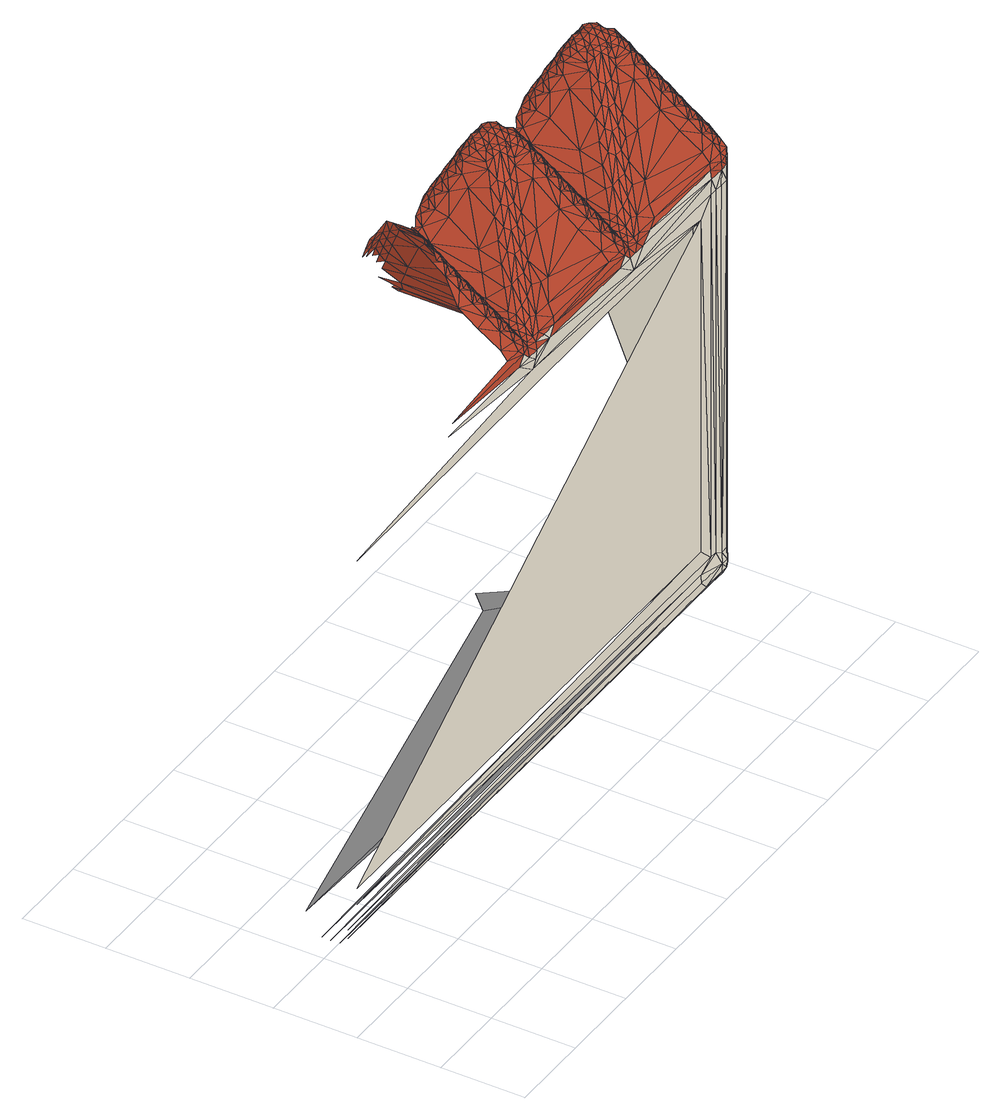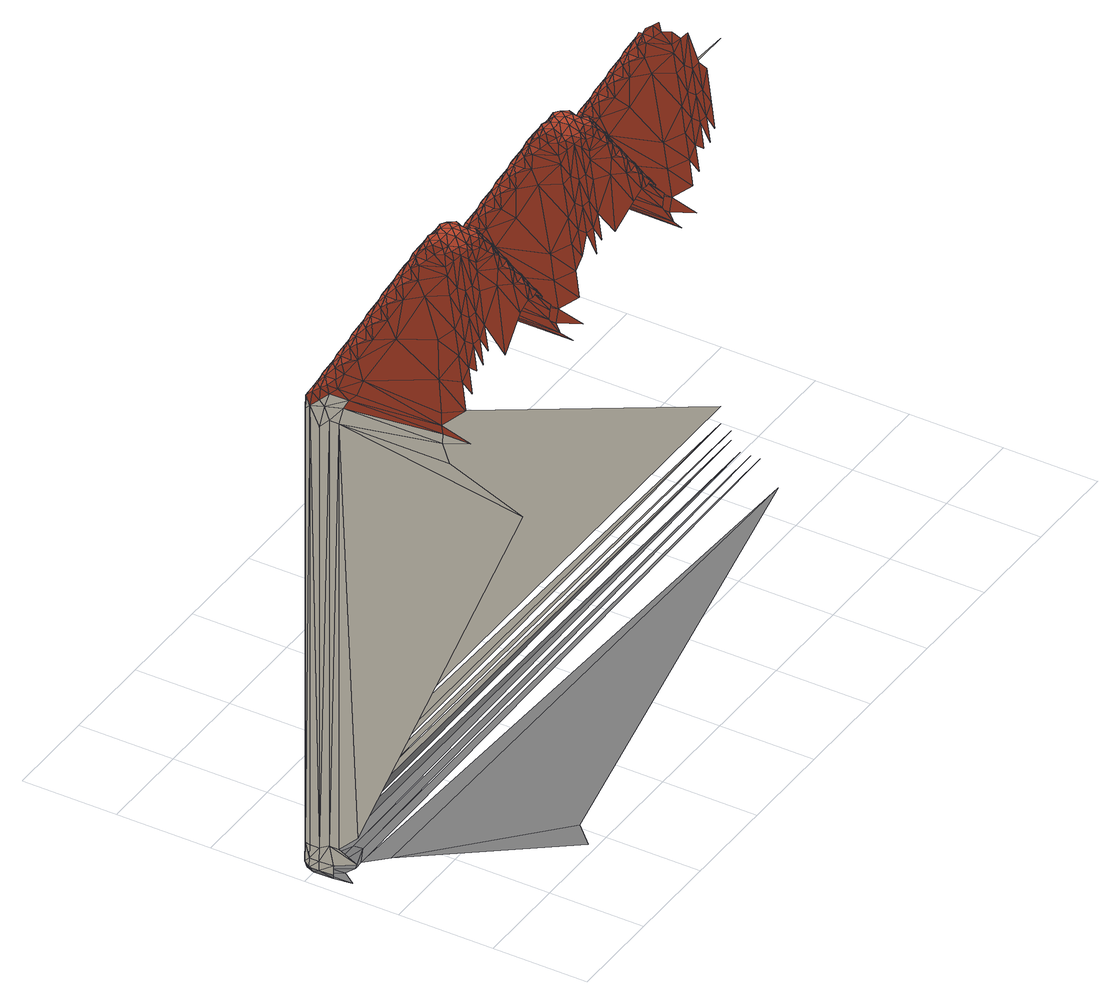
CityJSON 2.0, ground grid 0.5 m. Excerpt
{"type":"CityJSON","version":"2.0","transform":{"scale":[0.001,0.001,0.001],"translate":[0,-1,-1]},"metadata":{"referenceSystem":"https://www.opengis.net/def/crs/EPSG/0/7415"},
"CityObjects":{
"building1":{"type":"Building","attributes":{"measuredHeight":3.52,"roofType":"1000","storeysAboveGround":1},"geometry":[{"type":"MultiSurface","lod":"2","boundaries":[[[0,1,2]],[[3,1,0]],[[4,5,3]],[[6,7,8]],[[9,10,6]],[[11,10,9]],[[12,13,14]],[[15,16,9]],[[13,17,18]],[[6,19,7]],[[20,21,12]],[[22,19,6]],[[7,21,20]],[[6,23,22]],[[10,23,6]],[[17,24,25]],[[12,26,13]],[[16,11,9]],[[13,27,17]],[[19,21,7]],[[27,24,17]],[[12,21,26]],[[26,28,13]],[[13,29,27]],[[13,28,29]],[[10,30,23]],[[22,31,19]],[[32,30,10]],[[23,31,22]],[[10,33,32]],[[11,33,10]],[[26,29,28]],[[34,35,24]],[[36,37,15]],[[27,34,24]],[[19,38,21]],[[21,39,26]],[[27,29,34]],[[34,40,35]],[[37,16,15]],[[26,41,29]],[[30,31,23]],[[19,31,38]],[[38,42,21]],[[21,42,39]],[[39,41,26]],[[11,43,33]],[[32,44,30]],[[45,43,11]],[[34,29,46]],[[33,44,32]],[[11,47,45]],[[16,47,11]],[[40,48,49]],[[34,46,40]],[[41,46,29]],[[39,42,41]],[[50,51,49]],[[2,52,36]],[[30,53,31]],[[31,54,38]],[[38,55,42]],[[40,46,48]],[[55,41,42]],[[50,49,48]],[[43,44,33]],[[30,44,53]],[[53,56,31]],[[31,56,54]],[[41,57,46]],[[54,55,38]],[[51,58,59]],[[16,60,47]],[[36,61,37]],[[45,62,43]],[[63,60,16]],[[47,62,45]],[[16,64,63]],[[37,64,16]],[[55,57,41]],[[54,56,55]],[[43,65,44]],[[66,48,46]],[[57,66,46]],[[52,61,36]],[[44,67,53]],[[51,50,58]],[[53,68,56]],[[69,59,58]],[[1,52,2]],[[68,55,56]],[[60,62,47]],[[43,62,65]],[[65,70,44]],[[44,70,67]],[[67,68,53]],[[37,71,64]],[[63,72,60]],[[73,71,37]],[[74,57,55]],[[64,72,63]],[[37,75,73]],[[48,76,50]],[[61,75,37]],[[67,70,68]],[[48,66,76]],[[68,74,55]],[[60,77,62]],[[78,58,50]],[[62,79,65]],[[65,80,70]],[[81,66,57]],[[80,68,70]],[[71,72,64]],[[60,72,77]],[[78,50,76]],[[77,82,62]],[[62,82,79]],[[79,80,65]],[[52,83,61]],[[68,80,74]],[[58,84,69]],[[73,85,71]],[[75,85,73]],[[1,83,52]],[[3,86,1]],[[61,87,75]],[[79,82,80]],[[81,76,66]],[[58,78,84]],[[71,88,72]],[[72,89,77]],[[77,90,82]],[[91,69,84]],[[90,80,82]],[[87,85,75]],[[74,92,57]],[[71,85,88]],[[93,74,80]],[[88,94,72]],[[72,94,89]],[[89,90,77]],[[61,95,87]],[[83,95,61]],[[76,96,78]],[[1,97,83]],[[92,81,57]],[[80,90,93]],[[86,97,1]],[[98,86,3]],[[99,84,78]],[[89,94,90]],[[76,81,96]],[[87,100,85]],[[85,101,88]],[[88,102,94]],[[102,90,94]],[[99,78,96]],[[5,98,3]],[[97,95,83]],[[87,95,100]],[[101,102,88]],[[93,92,74]],[[100,103,85]],[[85,103,101]],[[93,90,104]],[[105,106,5]],[[102,107,90]],[[84,99,108]],[[97,109,95]],[[110,96,81]],[[101,107,102]],[[107,104,90]],[[95,111,100]],[[101,103,107]],[[86,112,97]],[[100,113,103]],[[92,110,81]],[[113,107,103]],[[109,114,95]],[[111,113,100]],[[97,115,109]],[[96,116,99]],[[95,117,111]],[[98,112,86]],[[95,114,117]],[[107,118,104]],[[113,118,107]],[[96,110,116]],[[112,115,97]],[[93,104,119]],[[120,114,109]],[[111,121,113]],[[111,117,122]],[[93,119,92]],[[115,120,109]],[[123,99,116]],[[121,118,113]],[[111,122,121]],[[114,124,117]],[[117,125,122]],[[114,120,124]],[[124,125,117]],[[92,126,110]],[[125,127,122]],[[126,116,110]],[[121,122,128]],[[115,129,120]],[[125,124,130]],[[125,130,127]],[[120,131,124]],[[5,132,98]],[[119,126,92]],[[127,133,122]],[[104,118,134]],[[130,135,127]],[[122,133,128]],[[98,132,112]],[[124,136,130]],[[115,137,129]],[[112,132,115]],[[127,135,133]],[[116,126,138]],[[129,139,120]],[[131,136,124]],[[104,134,119]],[[120,139,131]],[[121,140,118]],[[130,141,135]],[[132,137,115]],[[135,142,133]],[[119,143,126]],[[136,141,130]],[[121,128,144]],[[131,145,136]],[[135,146,142]],[[131,139,145]],[[141,146,135]],[[140,134,118]],[[134,143,119]],[[137,147,129]],[[128,133,148]],[[145,149,136]],[[136,149,141]],[[129,150,139]],[[121,144,140]],[[146,151,142]],[[139,152,145]],[[132,147,137]],[[142,153,133]],[[141,154,146]],[[147,150,129]],[[144,128,148]],[[145,155,149]],[[146,154,151]],[[140,156,134]],[[145,152,155]],[[149,157,141]],[[141,158,154]],[[133,153,148]],[[150,159,139]],[[139,160,152]],[[142,151,161]],[[155,157,149]],[[141,157,158]],[[139,159,160]],[[153,142,161]],[[154,162,151]],[[152,163,155]],[[158,164,154]],[[155,165,157]],[[154,164,162]],[[155,163,165]],[[152,160,163]],[[157,166,158]],[[151,162,167]],[[151,167,161]],[[158,168,164]],[[165,166,157]],[[158,166,168]],[[159,169,160]],[[164,170,162]],[[163,171,165]],[[160,169,163]],[[168,170,164]],[[165,172,166]],[[161,167,173]],[[165,171,172]],[[162,174,167]],[[166,175,168]],[[168,176,170]],[[172,175,166]],[[173,167,177]],[[170,178,162]],[[168,175,176]],[[163,179,171]],[[169,179,163]],[[174,177,167]],[[162,178,174]],[[177,180,173]],[[171,181,172]],[[172,182,175]],[[176,183,170]],[[177,184,180]],[[172,181,182]],[[177,174,185]],[[5,186,132]],[[177,187,184]],[[175,188,176]],[[185,189,177]],[[183,178,170]],[[171,179,181]],[[177,189,187]],[[182,188,175]],[[147,190,150]],[[174,191,185]],[[176,192,183]],[[132,193,147]],[[185,194,189]],[[176,188,192]],[[178,191,174]],[[150,190,159]],[[185,195,194]],[[189,194,196]],[[187,189,196]],[[191,197,185]],[[181,198,182]],[[185,197,195]],[[182,199,188]],[[194,195,196]],[[183,200,178]],[[192,200,183]],[[191,201,197]],[[178,202,191]],[[182,198,199]],[[159,203,169]],[[191,204,201]],[[178,200,202]],[[197,201,205]],[[195,197,205]],[[195,206,196]],[[188,207,192]],[[202,208,191]],[[192,209,200]],[[191,208,204]],[[201,204,205]],[[195,205,206]],[[199,207,188]],[[210,211,212]],[[202,213,208]],[[169,214,179]],[[200,215,202]],[[200,209,216]],[[179,217,181]],[[192,207,209]],[[200,216,215]],[[196,206,218]],[[202,219,213]],[[208,213,220]],[[221,222,223]],[[204,208,220]],[[198,224,199]],[[181,217,198]],[[204,225,205]],[[205,226,206]],[[202,215,219]],[[209,227,216]],[[215,216,228]],[[213,219,220]],[[199,229,207]],[[204,220,225]],[[216,230,228]],[[231,232,222]],[[199,224,229]],[[227,230,216]],[[209,207,233]],[[215,234,219]],[[209,233,227]],[[205,235,226]],[[218,206,236]],[[205,225,235]],[[206,226,236]],[[215,237,234]],[[238,106,239]],[[215,228,237]],[[240,241,242]],[[219,234,237]],[[207,243,233]],[[227,244,230]],[[219,245,220]],[[227,233,246]],[[230,247,228]],[[220,248,225]],[[229,249,207]],[[217,224,198]],[[227,246,244]],[[224,250,229]],[[228,247,237]],[[230,244,251]],[[233,243,246]],[[249,243,207]],[[219,237,245]],[[230,251,247]],[[236,226,252]],[[235,252,226]],[[220,253,248]],[[235,225,252]],[[254,242,255]],[[220,245,253]],[[225,248,252]],[[247,256,237]],[[257,232,231]],[[223,258,259]],[[259,258,238]],[[250,260,229]],[[229,260,249]],[[244,261,251]],[[246,261,244]],[[247,251,262]],[[237,263,245]],[[214,217,179]],[[249,264,243]],[[169,265,214]],[[237,256,266]],[[247,266,256]],[[243,267,246]],[[251,261,262]],[[268,269,241]],[[247,262,266]],[[237,270,263]],[[245,263,270]],[[260,264,249]],[[243,264,267]],[[246,271,261]],[[252,248,272]],[[253,272,248]],[[253,245,272]],[[237,266,273]],[[224,274,250]],[[257,254,255]],[[236,252,275]],[[237,273,270]],[[250,276,260]],[[245,270,272]],[[246,267,271]],[[217,277,224]],[[260,278,264]],[[261,279,262]],[[190,203,159]],[[262,280,266]],[[203,265,169]],[[260,276,278]],[[262,279,280]],[[261,271,279]],[[250,281,276]],[[278,282,264]],[[266,280,283]],[[264,284,267]],[[273,266,283]],[[224,277,274]],[[147,285,190]],[[252,272,286]],[[274,281,250]],[[264,282,284]],[[267,287,271]],[[275,252,286]],[[276,288,278]],[[289,280,279]],[[288,282,278]],[[289,283,280]],[[267,284,287]],[[271,290,279]],[[273,291,270]],[[217,292,277]],[[214,292,217]],[[193,285,147]],[[272,270,293]],[[211,210,269]],[[281,294,276]],[[271,287,290]],[[276,294,288]],[[289,279,290]],[[273,283,291]],[[132,186,193]],[[282,295,284]],[[288,296,282]],[[289,297,283]],[[294,296,288]],[[282,296,295]],[[289,290,297]],[[272,293,286]],[[284,298,287]],[[277,299,274]],[[291,283,297]],[[274,300,281]],[[291,293,270]],[[281,300,294]],[[301,299,277]],[[277,302,301]],[[292,302,277]],[[214,303,292]],[[284,295,298]],[[287,304,290]],[[290,305,297]],[[299,306,274]],[[274,306,300]],[[294,307,296]],[[296,308,295]],[[287,298,304]],[[294,309,307]],[[300,309,294]],[[290,304,305]],[[310,303,214]],[[299,300,306]],[[307,308,296]],[[275,286,311]],[[265,312,214]],[[313,298,295]],[[313,295,308]],[[297,305,314]],[[291,297,314]],[[300,307,309]],[[292,315,302]],[[301,316,299]],[[317,315,292]],[[302,316,301]],[[292,318,317]],[[303,318,292]],[[307,319,308]],[[299,320,300]],[[321,305,304]],[[298,322,304]],[[312,310,214]],[[313,308,319]],[[300,323,307]],[[291,314,293]],[[313,324,298]],[[286,293,325]],[[321,314,305]],[[315,316,302]],[[323,319,307]],[[324,322,298]],[[299,316,320]],[[313,319,324]],[[321,304,322]],[[320,326,300]],[[300,327,323]],[[300,326,327]],[[303,328,318]],[[317,329,315]],[[330,328,303]],[[318,329,317]],[[303,331,330]],[[310,331,303]],[[324,332,322]],[[320,327,326]],[[321,322,332]],[[333,324,319]],[[314,334,293]],[[203,335,265]],[[323,333,319]],[[315,336,316]],[[314,321,334]],[[316,337,320]],[[323,327,333]],[[333,332,324]],[[335,312,265]],[[320,338,327]],[[328,329,318]],[[315,329,336]],[[339,286,325]],[[325,293,334]],[[336,340,316]],[[316,340,337]],[[337,338,320]],[[310,341,331]],[[330,342,328]],[[343,341,310]],[[333,327,344]],[[331,342,330]],[[310,345,343]],[[312,345,310]],[[332,346,321]],[[311,286,339]],[[333,344,332]],[[338,344,327]],[[337,340,338]],[[347,334,321]],[[190,348,203]],[[328,349,329]],[[329,350,336]],[[336,351,340]],[[332,344,346]],[[351,338,340]],[[347,321,346]],[[341,342,331]],[[328,342,349]],[[349,352,329]],[[329,352,350]],[[338,353,344]],[[350,351,336]],[[334,354,325]],[[312,355,345]],[[203,356,335]],[[343,357,341]],[[358,355,312]],[[345,357,343]],[[312,359,358]],[[335,359,312]],[[351,353,338]],[[350,352,351]],[[341,360,342]],[[361,346,344]],[[353,361,344]],[[348,356,203]],[[342,362,349]],[[334,347,354]],[[349,363,352]],[[339,325,354]],[[285,348,190]],[[363,351,352]],[[355,357,345]],[[341,357,360]],[[360,364,342]],[[342,364,362]],[[362,363,349]],[[335,365,359]],[[358,366,355]],[[367,365,335]],[[368,353,351]],[[359,366,358]],[[335,369,367]],[[346,370,347]],[[356,369,335]],[[362,364,363]],[[346,361,370]],[[363,368,351]],[[355,371,357]],[[372,354,347]],[[357,373,360]],[[106,186,5]],[[360,374,364]],[[375,361,353]],[[374,363,364]],[[365,366,359]],[[355,366,371]],[[372,347,370]],[[371,376,357]],[[357,376,373]],[[373,374,360]],[[348,377,356]],[[363,374,368]],[[354,378,339]],[[367,379,365]],[[369,379,367]],[[285,377,348]],[[193,380,285]],[[356,381,369]],[[373,376,374]],[[375,370,361]],[[354,372,378]],[[365,382,366]],[[366,383,371]],[[371,384,376]],[[385,339,378]],[[384,374,376]],[[381,379,369]],[[368,386,353]],[[365,379,382]],[[387,368,374]],[[382,388,366]],[[366,388,383]],[[383,384,371]],[[356,389,381]],[[377,389,356]],[[370,390,372]],[[186,380,193]],[[285,391,377]],[[386,375,353]],[[374,384,387]],[[380,391,285]],[[392,378,372]],[[383,388,384]],[[370,375,390]],[[381,393,379]],[[379,394,382]],[[382,395,388]],[[395,384,388]],[[392,372,390]],[[391,389,377]],[[381,389,393]],[[394,395,382]],[[387,386,368]],[[393,396,379]],[[379,396,394]],[[387,384,397]],[[395,398,384]],[[378,392,399]],[[391,400,389]],[[380,401,391]],[[402,390,375]],[[394,398,395]],[[398,397,384]],[[389,403,393]],[[394,396,398]],[[393,404,396]],[[386,402,375]],[[404,398,396]],[[400,405,389]],[[403,404,393]],[[391,406,400]],[[390,407,392]],[[389,408,403]],[[401,406,391]],[[389,405,408]],[[398,409,397]],[[186,410,380]],[[404,409,398]],[[390,402,407]],[[387,397,411]],[[380,410,401]],[[412,405,400]],[[403,413,404]],[[403,408,414]],[[387,411,386]],[[406,412,400]],[[413,409,404]],[[403,414,413]],[[405,415,408]],[[408,416,414]],[[405,412,415]],[[415,416,408]],[[386,417,402]],[[401,410,406]],[[416,418,414]],[[417,407,402]],[[413,414,419]],[[406,420,412]],[[416,415,421]],[[416,421,418]],[[412,422,415]],[[411,417,386]],[[418,423,414]],[[397,409,424]],[[421,425,418]],[[414,423,419]],[[415,426,421]],[[418,425,423]],[[420,427,412]],[[422,426,415]],[[397,424,411]],[[412,427,422]],[[413,428,409]],[[406,429,420]],[[410,429,406]],[[421,430,425]],[[425,431,423]],[[411,432,417]],[[426,430,421]],[[413,419,433]],[[422,434,426]],[[425,435,431]],[[422,427,434]],[[430,435,425]],[[428,424,409]],[[424,432,411]],[[434,436,426]],[[419,423,437]],[[426,436,430]],[[420,438,427]],[[413,433,428]],[[429,438,420]],[[435,439,431]],[[427,440,434]],[[431,441,423]],[[430,442,435]],[[434,443,436]],[[433,419,437]],[[435,442,439]],[[428,444,424]],[[434,440,443]],[[436,445,430]],[[430,446,442]],[[438,447,427]],[[423,441,437]],[[431,439,448]],[[443,445,436]],[[430,445,446]],[[427,449,440]],[[441,431,448]],[[442,450,439]],[[427,447,449]],[[440,451,443]],[[446,452,442]],[[443,453,445]],[[442,452,450]],[[443,451,453]],[[445,454,446]],[[440,449,451]],[[439,450,455]],[[439,455,448]],[[446,456,452]],[[453,454,445]],[[186,457,410]],[[446,454,456]],[[452,458,450]],[[451,459,453]],[[456,458,452]],[[453,460,454]],[[448,455,461]],[[453,459,460]],[[450,462,455]],[[454,463,456]],[[410,457,429]],[[456,464,458]],[[460,463,454]],[[449,465,451]],[[461,455,466]],[[458,467,450]],[[456,463,464]],[[451,465,459]],[[462,466,455]],[[450,467,462]],[[466,468,461]],[[459,469,460]],[[460,470,463]],[[464,471,458]],[[466,472,468]],[[460,469,470]],[[429,473,438]],[[466,462,474]],[[466,475,472]],[[463,476,464]],[[474,477,466]],[[471,467,458]],[[459,465,469]],[[466,477,475]],[[470,476,463]],[[462,478,474]],[[464,479,471]],[[474,480,477]],[[464,476,479]],[[467,478,462]],[[438,481,447]],[[474,482,480]],[[477,480,483]],[[475,477,483]],[[478,484,474]],[[469,485,470]],[[474,484,482]],[[470,486,476]],[[480,482,483]],[[471,487,467]],[[479,487,471]],[[478,488,484]],[[447,489,449]],[[467,490,478]],[[470,485,486]],[[478,491,488]],[[467,487,490]],[[484,488,492]],[[482,484,492]],[[482,493,483]],[[476,494,479]],[[490,495,478]],[[479,496,487]],[[478,495,491]],[[449,497,465]],[[488,491,492]],[[106,498,186]],[[482,492,493]],[[486,494,476]],[[210,212,499]],[[490,500,495]],[[487,501,490]],[[487,496,502]],[[465,503,469]],[[479,494,496]],[[487,502,501]],[[483,493,504]],[[490,505,500]],[[495,500,506]],[[491,495,506]],[[485,507,486]],[[469,503,485]],[[491,508,492]],[[492,509,493]],[[490,501,505]],[[496,510,502]],[[501,502,511]],[[186,498,457]],[[500,505,506]],[[486,512,494]],[[491,506,508]],[[502,513,511]],[[486,507,512]],[[510,513,502]],[[496,494,514]],[[501,515,505]],[[496,514,510]],[[492,516,509]],[[504,493,517]],[[492,508,516]],[[493,509,517]],[[501,518,515]],[[501,511,518]],[[505,515,518]],[[494,519,514]],[[510,520,513]],[[505,521,506]],[[510,514,522]],[[513,523,511]],[[506,524,508]],[[512,525,494]],[[503,507,485]],[[510,522,520]],[[507,526,512]],[[511,523,518]],[[513,520,527]],[[514,519,522]],[[525,519,494]],[[505,518,521]],[[513,527,523]],[[517,509,528]],[[516,528,509]],[[506,529,524]],[[516,508,528]],[[506,521,529]],[[508,524,528]],[[523,530,518]],[[457,473,429]],[[449,531,497]],[[526,532,512]],[[512,532,525]],[[520,533,527]],[[522,533,520]],[[523,527,534]],[[518,535,521]],[[497,503,465]],[[525,536,519]],[[518,530,537]],[[523,537,530]],[[519,538,522]],[[527,533,534]],[[523,534,537]],[[518,539,535]],[[521,535,539]],[[532,536,525]],[[519,536,538]],[[522,540,533]],[[473,481,438]],[[528,524,541]],[[529,541,524]],[[529,521,541]],[[518,537,542]],[[507,543,526]],[[517,528,544]],[[518,542,539]],[[526,545,532]],[[521,539,541]],[[522,538,540]],[[489,531,449]],[[503,546,507]],[[532,547,536]],[[533,548,534]],[[481,489,447]],[[534,549,537]],[[532,545,547]],[[534,548,549]],[[533,540,548]],[[526,550,545]],[[547,551,536]],[[537,549,552]],[[536,553,538]],[[542,537,552]],[[507,546,543]],[[528,541,554]],[[543,550,526]],[[536,551,553]],[[538,555,540]],[[544,528,554]],[[545,556,547]],[[557,549,548]],[[556,551,547]],[[557,552,549]],[[538,553,555]],[[540,558,548]],[[542,559,539]],[[503,560,546]],[[497,560,503]],[[541,539,561]],[[550,562,545]],[[540,555,558]],[[545,562,556]],[[557,548,558]],[[542,552,559]],[[551,563,553]],[[556,564,551]],[[557,565,552]],[[562,564,556]],[[551,564,563]],[[557,558,565]],[[541,561,554]],[[553,566,555]],[[546,567,543]],[[559,552,565]],[[543,568,550]],[[559,561,539]],[[550,568,562]],[[238,258,106]],[[569,567,546]],[[546,570,569]],[[560,570,546]],[[497,571,560]],[[553,563,566]],[[555,572,558]],[[558,573,565]],[[567,574,543]],[[543,574,568]],[[562,575,564]],[[564,576,563]],[[555,566,572]],[[562,577,575]],[[568,577,562]],[[558,572,573]],[[578,571,497]],[[567,568,574]],[[575,576,564]],[[531,579,497]],[[580,566,563]],[[580,563,576]],[[565,573,581]],[[559,565,581]],[[222,582,223]],[[258,498,106]],[[544,554,583]],[[568,575,577]],[[560,584,570]],[[569,585,567]],[[586,584,560]],[[570,585,569]],[[560,587,586]],[[571,587,560]],[[575,588,576]],[[567,589,568]],[[590,573,572]],[[566,591,572]],[[579,578,497]],[[580,576,588]],[[568,592,575]],[[559,581,561]],[[223,593,258]],[[580,594,566]],[[232,582,222]],[[554,561,595]],[[590,581,573]],[[584,585,570]],[[592,588,575]],[[594,591,566]],[[567,585,589]],[[580,588,594]],[[590,572,591]],[[589,596,568]],[[568,597,592]],[[568,596,597]],[[242,241,598]],[[571,599,587]],[[586,600,584]],[[601,599,571]],[[587,600,586]],[[571,602,601]],[[578,602,571]],[[594,603,591]],[[589,597,596]],[[590,591,603]],[[604,594,588]],[[581,605,561]],[[489,606,531]],[[592,604,588]],[[584,607,585]],[[498,608,457]],[[582,593,223]],[[258,593,498]],[[581,590,605]],[[585,609,589]],[[592,597,604]],[[604,603,594]],[[606,579,531]],[[589,610,597]],[[599,600,587]],[[584,600,607]],[[611,554,595]],[[595,561,605]],[[607,612,585]],[[457,613,473]],[[585,612,609]],[[257,614,232]],[[609,610,589]],[[593,608,498]],[[255,242,598]],[[578,615,602]],[[241,269,616]],[[601,617,599]],[[618,615,578]],[[473,619,481]],[[604,597,620]],[[602,617,601]],[[578,621,618]],[[579,621,578]],[[603,622,590]],[[604,620,603]],[[610,620,597]],[[609,612,610]],[[608,613,457]],[[583,554,611]],[[481,623,489]],[[624,605,590]],[[599,625,600]],[[232,614,582]],[[600,626,607]],[[607,627,612]],[[603,620,622]],[[627,610,612]],[[624,590,622]],[[615,617,602]],[[599,617,625]],[[598,241,616]],[[613,619,473]],[[593,628,608]],[[625,629,600]],[[600,629,626]],[[257,255,630]],[[610,631,620]],[[626,627,607]],[[489,623,606]],[[605,632,595]],[[579,633,621]],[[618,634,615]],[[635,633,579]],[[621,634,618]],[[579,636,635]],[[606,636,579]],[[627,631,610]],[[619,637,481]],[[638,613,608]],[[626,629,627]],[[628,638,608]],[[582,628,593]],[[637,623,481]],[[615,639,617]],[[640,622,620]],[[631,640,620]],[[617,641,625]],[[605,624,632]],[[625,642,629]],[[611,595,632]],[[642,627,629]],[[257,643,614]],[[633,634,621]],[[255,598,630]],[[615,634,639]],[[257,630,643]],[[639,644,617]],[[617,644,641]],[[641,642,625]],[[606,645,636]],[[635,646,633]],[[647,645,606]],[[636,646,635]],[[606,648,647]],[[623,648,606]],[[622,649,624]],[[650,631,627]],[[613,651,619]],[[638,652,613]],[[641,644,642]],[[628,652,638]],[[582,653,628]],[[622,640,649]],[[614,654,582]],[[633,655,634]],[[656,632,624]],[[619,657,637]],[[634,658,639]],[[642,650,627]],[[637,659,623]],[[639,660,644]],[[661,640,631]],[[660,642,644]],[[598,616,662]],[[645,646,636]],[[633,646,655]],[[656,624,649]],[[643,654,614]],[[652,651,613]],[[651,657,619]],[[663,652,628]],[[653,663,628]],[[654,653,582]],[[655,664,634]],[[634,664,658]],[[658,660,639]],[[630,598,665]],[[643,630,665]],[[632,666,611]],[[647,667,645]],[[623,668,648]],[[648,667,647]],[[659,668,623]],[[642,660,650]],[[637,669,659]],[[658,664,660]],[[661,649,640]],[[657,669,637]],[[650,670,631]],[[632,656,666]],[[645,671,646]],[[598,662,672]],[[646,673,655]],[[670,661,631]],[[643,674,654]],[[665,598,672]],[[655,675,664]],[[651,676,657]],[[652,676,651]],[[677,611,666]],[[663,676,652]],[[675,660,664]],[[653,678,663]],[[643,665,674]],[[654,679,653]],[[668,667,648]],[[645,667,671]],[[660,675,650]],[[671,680,646]],[[646,680,673]],[[673,675,655]],[[659,681,668]],[[649,682,656]],[[674,679,654]],[[676,669,657]],[[678,676,663]],[[679,678,653]],[[669,681,659]],[[665,672,683]],[[684,666,656]],[[673,680,675]],[[674,665,683]],[[672,662,685]],[[649,661,682]],[[668,686,667]],[[667,687,671]],[[671,688,680]],[[688,675,680]],[[684,656,682]],[[674,689,679]],[[668,681,686]],[[676,690,669]],[[678,690,676]],[[691,650,675]],[[679,692,678]],[[674,683,689]],[[669,690,681]],[[687,688,671]],[[686,693,667]],[[678,694,690]],[[678,692,694]],[[667,693,687]],[[683,672,695]],[[679,689,692]],[[688,691,675]],[[672,685,695]],[[670,696,661]],[[681,697,686]],[[690,697,681]],[[683,698,689]],[[666,684,699]],[[700,670,650]],[[696,682,661]],[[694,701,690]],[[692,701,694]],[[689,702,692]],[[683,695,698]],[[687,703,688]],[[690,701,704]],[[689,698,702]],[[686,705,693]],[[687,693,703]],[[692,702,701]],[[690,704,706]],[[690,706,697]],[[697,705,686]],[[688,703,691]],[[691,700,650]],[[701,707,704]],[[705,703,693]],[[702,708,701]],[[695,709,698]],[[682,710,684]],[[704,707,706]],[[697,706,705]],[[698,711,702]],[[701,708,707]],[[702,711,708]],[[698,709,711]],[[708,712,707]],[[700,696,670]],[[691,703,713]],[[682,696,710]],[[707,714,706]],[[706,715,705]],[[705,715,703]],[[708,716,712]],[[707,712,714]],[[717,684,710]],[[706,714,715]],[[715,713,703]],[[711,718,708]],[[708,718,716]],[[716,719,712]],[[720,710,696]],[[700,720,696]],[[691,721,700]],[[691,713,722]],[[715,722,713]],[[710,720,723]],[[712,724,714]],[[714,725,715]],[[700,726,720]],[[691,722,721]],[[721,726,700]],[[719,727,712]],[[715,725,722]],[[714,724,725]],[[712,728,724]],[[721,722,726]],[[712,727,728]],[[725,729,722]],[[724,729,725]]],"semantics":{"surfaces":[{"type":"RoofSurface"},{"type":"WallSurface"},{"type":"GroundSurface"}],"values":[0,0,1,0,0,0,0,0,0,0,0,0,0,0,0,0,0,0,0,0,0,0,0,0,0,0,0,0,0,0,0,0,0,0,0,0,0,0,0,0,0,0,0,0,0,0,0,0,0,0,0,0,0,0,0,0,0,0,0,0,0,0,0,0,0,0,0,0,0,0,0,0,0,0,0,0,0,0,0,0,0,0,0,0,0,0,0,0,0,0,0,0,0,0,0,0,0,0,0,0,0,0,0,0,0,0,0,0,0,0,0,0,0,0,0,0,0,0,0,0,0,0,0,0,0,1,0,0,0,0,0,0,0,0,0,0,0,0,0,0,0,0,0,0,0,0,0,0,0,1,0,0,0,0,0,0,0,0,1,0,0,0,0,0,0,0,1,0,0,0,0,0,0,0,0,0,0,0,0,0,0,0,0,0,1,0,0,0,0,0,0,0,0,0,0,0,0,0,0,0,0,0,0,0,0,0,0,0,0,0,0,1,0,0,0,0,0,1,0,0,0,0,0,0,0,0,0,0,0,1,0,0,0,0,0,0,0,0,0,0,0,0,0,0,0,0,0,0,1,0,0,0,0,0,0,0,0,0,0,0,0,0,0,0,0,0,0,0,0,0,0,0,0,0,0,0,0,0,0,0,0,0,0,0,0,0,0,0,0,0,0,0,0,0,0,0,0,0,0,0,0,0,0,0,0,0,1,0,0,0,0,0,0,0,0,0,0,0,0,0,0,0,0,0,0,0,0,0,0,0,0,0,0,0,0,0,0,0,0,0,0,0,0,0,0,0,0,0,2,0,0,0,0,0,0,0,0,0,0,1,0,0,0,0,0,0,0,0,0,0,0,0,1,0,0,0,0,0,0,0,0,0,0,1,0,2,0,0,0,0,0,0,0,0,0,0,0,0,0,0,0,0,0,0,0,0,0,2,0,0,0,2,1,1,0,0,0,0,0,0,0,0,0,0,0,0,0,2,0,0,0,0,0,0,0,0,0,0,0,2,0,0,0,0,0,0,0,0,0,0,0,0,0,0,0,0,0,0,0,0,0,0,0,0,0,0,0,0,0,0,0,0,0,0,0,0,0,2,0,0,0,0,0,1,0,0,0,0,0,0,0,0,0,0,0,0,0,0,0,0,0,0,0,0,0,0,0,0,0,0,0,0,0,0,0,0,0,0,0,0,0,0,0,0,0,0,0,0,0,0,0,0,0,0,0,0,0,0,0,0,0,0,0,0,0,0,0,0,0,0,0,0,0,0,0,0,0,0,0,0,0,0,0,0,0,0,0,0,0,0,0,0,0,0,0,0,0,0,0,0,0,0,0,0,0,0,0,0,0,0,0,0,0,0,0,0,0,0,0,0,0,0,0,0,0,0,0,0,0,0,0,0,0,0,0,0,0,0,0,0,0,0,0,0,0,0,0,0,0,0,0,0,0,0,0,0,0,0,0,0,1,0,0,0,0,0,0,0,0,0,0,0,0,0,0,0,1,0,0,0,0,0,0,0,0,0,0,0,0,0,0,0,0,0,0,0,1,0,0,0,0,0,0,0,0,0,0,0,0,0,0,0,0,0,0,0,0,0,0,0,0,0,0,0,0,0,0,0,0,0,0,0,0,0,0,0,1,0,0,0,0,0,0,0,0,0,0,0,0,0,0,0,0,0,0,0,0,0,0,0,0,0,0,0,0,0,0,0,0,0,0,0,0,0,0,0,0,0,0,0,0,0,0,0,0,0,0,0,0,0,0,0,0,0,0,0,0,0,0,0,0,0,0,0,0,0,0,0,0,0,0,0,0,0,0,0,0,0,0,0,0,0,0,1,0,0,0,0,0,0,0,0,0,1,0,0,0,0,0,0,0,0,0,0,0,0,0,0,0,0,0,0,0,0,0,0,0,0,0,0,0,0,0,0,0,0,0,0,0,0,0,0,0,0,0,0,0,0,0,0,0,0,0,0,0,0,0,0,0,1,0,0,2,0,0,0,0,0,0,0,0,0,0,0,0,0,0,0,0,0,1,0,0,0,0,0,0,0,0,0,0,0,0,0,0,0,0,0,0,0,0,0,0,0,0,0,0,0,0,0,0,0,0,0,0,0,0,0,0,0,1,0,0,0,0,0,0,0,0,0,0,0,0,0,0,0,0,0,0,0,0,0,0,0,0,0,0,0,0,0,0,0,0,0,0,0,0,0,0,0,0,0,0,0,0,0,0,0,0,0,0,0,0,0,0,0,0,0,0,0,0,0,0,0,0,0,0,0,0,0,0,0,0,0,0,0,0,0,0,1,0,0,0,0,0,0,0,0,0,0,0,0,0,0,0,0,0,0,0,0,0,0,0,1,1,0,0,0,0,0,0,0,0,0,0,0,0,0,0,0,0,1,0,1,0,0,0,0,0,0,0,0,0,0,0,2,0,0,0,0,0,0,0,0,0,0,0,0,0,0,1,1,1,0,0,0,0,0,0,0,0,0,0,0,0,0,2,0,1,2,0,2,0,0,0,0,0,0,0,0,0,0,0,1,0,0,0,0,1,0,0,0,0,0,0,0,2,0,1,0,0,2,0,0,0,0,0,0,0,0,0,0,0,0,1,0,1,1,0,0,0,0,0,0,0,0,0,2,0,2,0,2,0,0,0,0,0,0,0,0,0,0,0,0,1,0,1,1,0,1,0,0,0,0,0,0,0,0,0,2,0,0,0,2,1,0,1,1,1,0,0,0,2,2,0,0,0,0,0,0,0,0,0,0,0,0,0,2,0,0,2,2,0,1,1,0,1,0,1,2,1,0,0,0,0,0,0,0,0,2,1,1,1,0,2,0,0,2,2,0,0,0,0,0,0,2,0,1,1,0,1,2,0,0,0,1,1,0,2,1,0,2,0,0,0,2,0,0,0,1,1,1,2,0,1,1,0,0,1,1,1,0,0,0,1,0,1,2,0,1,1,1,1,1,1,1,0,0,0,1,1,0,1,1,0,1,0,1,1,1,0,0,0,0,0,0,1,0,0,0,0,1,0,1,1,0,1,0,1]}}]}
},
"vertices":[
[1199,952,3601],[1899,951,3599],[1763,964,3635],[1848,947,3550],[1149,947,3550],[1988,950,3450],[1600,1235,4176],[1624,1266,4235],[1550,1285,4276],[1589,1156,4012],[1650,1185,4076],[1700,1135,3976],[1606,1312,4305],[1601,1349,4352],[1583,1317,4334],[1660,1083,3865],[1750,1085,3876],[1586,1394,4405],[1590,1360,4379],[1656,1263,4205],[1585,1282,4266],[1650,1300,4252],[1635,1232,4166],[1674,1216,4135],[1598,1445,4397],[1580,1423,4431],[1638,1344,4305],[1618,1415,4365],[1633,1367,4334],[1636,1386,4335],[1706,1213,4105],[1700,1250,4152],[1685,1182,4066],[1724,1166,4035],[1619,1515,4366],[1588,1496,4408],[1750,1000,3700],[1800,1035,3776],[1687,1294,4205],[1668,1365,4266],[1597,1548,4397],[1665,1400,4276],[1684,1326,4235],[1756,1163,4005],[1750,1200,4052],[1735,1132,3966],[1635,1536,4336],[1774,1116,3935],[1646,1597,4298],[1568,1568,4419],[1634,1634,4285],[1597,1646,4298],[1863,962,3636],[1737,1244,4105],[1718,1315,4166],[1715,1350,4176],[1734,1276,4135],[1690,1450,4220],[1647,1696,4198],[1572,1672,4260],[1806,1113,3905],[1867,990,3683],[1800,1150,3952],[1785,1082,3866],[1824,1066,3835],[1787,1194,4005],[1672,1572,4260],[1768,1265,4066],[1765,1300,4076],[1637,1735,4136],[1784,1226,4035],[1856,1062,3805],[1850,1100,3852],[1835,1032,3766],[1771,1382,4058],[1874,1016,3735],[1696,1647,4198],[1837,1144,3905],[1684,1684,4185],[1818,1215,3966],[1815,1250,3976],[1735,1637,4136],[1834,1176,3935],[1921,966,3631],[1697,1746,4098],[1900,1050,3752],[1949,948,3550],[1906,1013,3705],[1888,1094,3805],[1868,1165,3866],[1865,1200,3876],[1687,1785,4036],[1817,1590,3965],[1842,1315,3915],[1884,1126,3835],[1950,998,3650],[1746,1697,4098],[1955,964,3606],[2012,948,3500],[1734,1734,4085],[1936,1044,3703],[1918,1115,3766],[1903,1150,3801],[1934,1077,3734],[1909,1232,3783],[250,950,3325],[3650,950,3350],[1935,1136,3736],[1747,1796,3998],[1974,978,3620],[1785,1687,4036],[1967,1061,3664],[2023,948,3550],[1950,1100,3698],[1998,997,3650],[2027,955,3597],[1796,1747,3998],[1985,1036,3663],[1948,1200,3697],[1867,1640,3865],[2020,970,3628],[1969,1164,3661],[1981,1085,3664],[1784,1784,3985],[2018,1017,3682],[2006,1053,3694],[1835,1737,3936],[2001,1099,3698],[1981,1211,3661],[2062,964,3635],[2021,1069,3731],[2061,1012,3714],[2149,947,3550],[2002,1250,3697],[1920,1696,3759],[2016,1113,3735],[2057,1057,3768],[2099,950,3601],[1846,1797,3898],[2099,999,3702],[1948,1700,3697],[2083,1132,3856],[2030,1254,3759],[1885,1787,3836],[1969,1739,3661],[2103,1054,3798],[2065,1163,3836],[2199,952,3601],[1981,1786,3661],[2116,1116,3885],[2213,964,3635],[2083,1310,3865],[2163,1065,3836],[2002,1750,3697],[2115,1213,3936],[2153,1104,3898],[1934,1837,3735],[2166,1166,3985],[2154,1203,3998],[2225,1000,3700],[2236,1053,3808],[2041,1718,3783],[2133,1360,3965],[2213,1115,3936],[2165,1263,4036],[2203,1154,3998],[2216,1216,4085],[2108,1635,3915],[2204,1253,4098],[2300,1050,3800],[2215,1313,4136],[2263,1165,4036],[2253,1204,4098],[2085,1750,3876],[2179,1568,4058],[2266,1266,4185],[2254,1303,4198],[2135,1700,3976],[2260,1500,4220],[2373,1158,4015],[2116,1774,3935],[2313,1215,4136],[2303,1254,4198],[2278,1378,4260],[2132,1735,3966],[2185,1650,4076],[2988,950,3450],[2163,1756,4005],[2316,1316,4285],[2166,1724,4035],[2763,964,3635],[2235,1600,4176],[2304,1353,4298],[2848,947,3550],[2182,1685,4066],[2213,1706,4105],[2200,1750,4052],[2216,1674,4135],[2378,1278,4260],[2353,1304,4298],[2315,1414,4336],[2232,1635,4166],[2285,1550,4276],[2750,1000,3700],[2263,1656,4205],[2250,1700,4152],[2244,1737,4105],[2382,1382,4419],[2266,1624,4235],[2353,1402,4397],[3650,1250,950],[300,1287,950],[2988,1850,950],[2282,1585,4266],[2589,1156,4012],[2314,1564,4335],[2331,1435,4366],[2500,1260,4220],[2265,1768,4066],[2312,1606,4305],[2300,1650,4252],[152,946,1050],[3652,946,1050],[3650,949,1100],[2414,1315,4336],[2294,1687,4205],[2276,1734,4135],[2362,1454,4408],[2332,1535,4365],[2402,1353,4397],[2352,1505,4397],[153,948,996],[3703,948,996],[2371,1424,4431],[2317,1583,4334],[2315,1718,4166],[2300,1765,4076],[2349,1601,4352],[3650,950,1250],[250,950,1250],[152,1050,946],[3650,1100,949],[3652,1050,946],[2405,1405,4442],[2379,1474,4421],[2344,1638,4305],[2393,1454,4437],[2364,1556,4405],[2326,1684,4235],[2424,1371,4431],[2435,1331,4366],[2370,1527,4431],[2350,1715,4176],[2365,1668,4266],[153,996,948],[3778,996,948],[2360,1590,4379],[3788,964,964],[3750,950,1150],[250,950,1150],[2454,1362,4408],[2406,1505,4444],[2395,1555,4433],[2367,1633,4334],[2454,1393,4437],[2660,1083,3865],[2394,1586,4405],[2451,1451,4456],[150,1100,949],[3750,1150,950],[2386,1636,4335],[2451,1499,4456],[2400,1665,4276],[2415,1618,4365],[2564,1314,4335],[2382,1771,4058],[2505,1352,4397],[2550,1285,4276],[2474,1379,4421],[2445,1544,4444],[2423,1580,4431],[2535,1332,4365],[2505,1406,4444],[2445,1598,4397],[2499,1451,4456],[2899,951,3599],[2450,1690,4220],[2499,1499,4456],[2527,1370,4431],[2476,1571,4421],[2496,1557,4437],[2515,1619,4366],[2600,1235,4176],[2536,1635,4336],[2556,1364,4405],[2544,1445,4444],[2555,1395,4433],[2496,1588,4408],[2557,1496,4437],[2606,1312,4305],[2601,1349,4352],[2585,1282,4266],[2624,1266,4235],[2650,1185,4076],[2545,1545,4442],[2526,1579,4431],[2583,1317,4334],[2586,1394,4405],[2580,1423,4431],[2590,1360,4379],[2700,1135,3976],[2577,1792,4015],[2750,1085,3876],[2571,1476,4421],[2548,1597,4397],[2656,1263,4205],[2650,1300,4252],[2635,1232,4166],[2674,1216,4135],[2598,1445,4397],[2638,1344,4305],[2568,1568,4419],[2579,1526,4431],[2618,1415,4365],[2588,1496,4408],[2572,1672,4260],[2633,1367,4334],[2636,1386,4335],[2706,1213,4105],[2700,1250,4152],[2685,1182,4066],[2724,1166,4035],[2597,1548,4397],[2619,1515,4366],[2597,1646,4298],[2800,1035,3776],[2687,1294,4205],[2668,1365,4266],[2665,1400,4276],[2637,1735,4136],[2684,1326,4235],[2756,1163,4005],[2750,1200,4052],[2735,1132,3966],[2635,1536,4336],[2774,1116,3935],[2646,1597,4298],[2634,1634,4285],[2863,962,3636],[2737,1244,4105],[2718,1315,4166],[2715,1350,4176],[2734,1276,4135],[2690,1450,4220],[2647,1696,4198],[2806,1113,3905],[2867,990,3683],[2800,1150,3952],[2785,1082,3866],[2824,1066,3835],[2787,1194,4005],[2672,1572,4260],[2768,1265,4066],[2765,1300,4076],[2784,1226,4035],[2856,1062,3805],[2850,1100,3852],[2835,1032,3766],[2771,1382,4058],[2874,1016,3735],[2696,1647,4198],[2837,1144,3905],[2684,1684,4185],[2818,1215,3966],[2815,1250,3976],[2735,1637,4136],[2834,1176,3935],[2921,966,3631],[2697,1746,4098],[2900,1050,3752],[2949,948,3550],[2906,1013,3705],[2888,1094,3805],[2868,1165,3866],[2865,1200,3876],[2687,1785,4036],[2817,1590,3965],[2842,1315,3915],[2884,1126,3835],[2950,998,3650],[2746,1697,4098],[2955,964,3606],[2734,1734,4085],[2936,1044,3703],[2918,1115,3766],[2903,1150,3801],[2934,1077,3734],[2909,1232,3783],[2935,1136,3736],[2747,1796,3998],[2974,978,3620],[2999,949,3550],[2785,1687,4036],[2967,1061,3664],[2950,1100,3698],[2998,997,3650],[3027,955,3597],[2796,1747,3998],[2985,1036,3663],[2948,1200,3697],[3073,947,3550],[2867,1640,3865],[3020,970,3628],[2969,1164,3661],[2981,1085,3664],[3018,1017,3682],[3006,1053,3694],[2835,1737,3936],[3001,1099,3698],[2981,1211,3661],[3062,964,3635],[3021,1069,3731],[3061,1012,3714],[3002,1250,3697],[2920,1696,3759],[3016,1113,3735],[3057,1057,3768],[3099,999,3702],[2948,1700,3697],[3149,951,3601],[3083,1132,3856],[3030,1254,3759],[2885,1787,3836],[2969,1739,3661],[3103,1054,3798],[3065,1163,3836],[3116,1116,3885],[2981,1812,3662],[3213,964,3635],[3083,1310,3865],[3163,1065,3836],[3002,1750,3697],[3115,1213,3936],[3153,1104,3898],[2934,1837,3735],[3166,1166,3985],[3154,1203,3998],[3225,1000,3700],[3041,1718,3783],[3268,1052,3804],[3133,1360,3965],[3213,1115,3936],[3165,1263,4036],[3203,1154,3998],[3216,1216,4085],[3108,1635,3915],[3204,1253,4098],[3749,947,3550],[3215,1313,4136],[3263,1165,4036],[3253,1204,4098],[3085,1750,3876],[3179,1568,4058],[3266,1266,4185],[3254,1303,4198],[3373,1158,4015],[3135,1700,3976],[3260,1500,4220],[3116,1774,3935],[3313,1215,4136],[3303,1254,4198],[3278,1378,4260],[3132,1735,3966],[3749,952,3601],[3185,1650,4076],[3163,1756,4005],[3316,1316,4285],[3166,1724,4035],[3235,1600,4176],[3304,1353,4298],[3182,1685,4066],[3763,964,3635],[3213,1706,4105],[3200,1750,4052],[3216,1674,4135],[3378,1278,4260],[3353,1304,4298],[3315,1414,4336],[3232,1635,4166],[3750,1000,3700],[3285,1550,4276],[3263,1656,4205],[3250,1700,4152],[3244,1737,4105],[3382,1382,4419],[3266,1624,4235],[3353,1402,4397],[3589,1156,4012],[3750,950,3450],[3100,1962,950],[3282,1585,4266],[3314,1564,4335],[3331,1435,4366],[3500,1260,4220],[3265,1768,4066],[3312,1606,4305],[3300,1650,4252],[3414,1315,4336],[3294,1687,4205],[3276,1734,4135],[3362,1454,4408],[3332,1535,4365],[3402,1353,4397],[3352,1505,4397],[3371,1424,4431],[3317,1583,4334],[3315,1718,4166],[3300,1765,4076],[3349,1601,4352],[3405,1405,4442],[3379,1474,4421],[3344,1638,4305],[3393,1454,4437],[3364,1556,4405],[3326,1684,4235],[3424,1371,4431],[3435,1331,4366],[3370,1527,4431],[3350,1715,4176],[3365,1668,4266],[3360,1590,4379],[3660,1083,3865],[3454,1362,4408],[3406,1505,4444],[3395,1555,4433],[3367,1633,4334],[3454,1393,4437],[3394,1586,4405],[3451,1451,4456],[3386,1636,4335],[3451,1499,4456],[3400,1665,4276],[3415,1618,4365],[3564,1314,4335],[3382,1771,4058],[3505,1352,4397],[3550,1285,4276],[3474,1379,4421],[3445,1544,4444],[3423,1580,4431],[3535,1332,4365],[3505,1406,4444],[3445,1598,4397],[3499,1451,4456],[3450,1690,4220],[3499,1499,4456],[3527,1370,4431],[3476,1571,4421],[3496,1557,4437],[3515,1619,4366],[3600,1235,4176],[3536,1635,4336],[3556,1364,4405],[3544,1445,4444],[3555,1395,4433],[3496,1588,4408],[3557,1496,4437],[3606,1312,4305],[3601,1349,4352],[3585,1282,4266],[3624,1266,4235],[3650,1185,4076],[3545,1545,4442],[3526,1579,4431],[3583,1317,4334],[3586,1394,4405],[3580,1423,4431],[3590,1360,4379],[3700,1135,3976],[3750,1085,3876],[3571,1476,4421],[3548,1597,4397],[3852,943,1048],[3590,1817,3965],[3656,1263,4205],[3650,1300,4252],[3635,1232,4166],[3674,1216,4135],[3598,1445,4397],[3638,1344,4305],[3568,1568,4419],[3579,1526,4431],[3618,1415,4365],[3800,949,1150],[3588,1496,4408],[3572,1672,4260],[3633,1367,4334],[3636,1386,4335],[3852,1048,943],[3706,1213,4105],[3700,1250,4152],[3685,1182,4066],[3724,1166,4035],[3597,1548,4397],[3619,1515,4366],[3597,1646,4298],[3800,1035,3776],[3687,1294,4205],[3800,949,3450],[3668,1365,4266],[3665,1400,4276],[3637,1735,4136],[3684,1326,4235],[3848,943,3548],[3853,946,995],[3756,1163,4005],[3800,1150,949],[3750,1200,4052],[3735,1132,3966],[3849,948,3599],[3635,1536,4336],[3774,1116,3935],[3646,1597,4298],[3850,997,3701],[3634,1634,4285],[3737,1244,4105],[3718,1315,4166],[3715,1350,4176],[3850,945,1123],[3734,1276,4135],[3853,995,946],[3690,1450,4220],[3647,1696,4198],[3806,1113,3905],[3800,1150,3952],[3785,1082,3866],[3824,1066,3835],[3863,961,3636],[3850,946,3448],[3787,1194,4005],[3672,1572,4260],[3768,1265,4066],[3765,1300,4076],[3890,962,962],[3784,1226,4035],[3856,1063,3805],[3850,1100,3852],[3835,1032,3766],[3874,1016,3735],[3696,1647,4198],[3794,1361,4012],[3902,946,3547],[3904,948,3447],[3905,946,1047],[3905,948,995],[3837,1144,3905],[3684,1684,4185],[3903,951,3598],[3818,1215,3966],[3886,981,3666],[3815,1250,3976],[3735,1637,4136],[3850,1123,945],[3904,948,1122],[3834,1176,3935],[3905,995,948],[3697,1746,4098],[3901,1050,3752],[3907,1013,3706],[3934,966,3633],[3767,1565,4065],[3888,1094,3805],[3905,1047,946],[3868,1165,3866],[3929,971,971],[3865,1200,3876],[3936,964,3561],[3687,1785,4036],[3936,964,1112],[3938,962,1010],[3884,1126,3835],[3937,1002,3668],[3746,1697,4098],[3938,1010,962],[3734,1734,4085],[3904,1197,948],[3937,1044,3705],[3919,1115,3767],[3903,1150,3801],[3952,995,995],[3952,997,3598],[3900,1250,3800],[3954,995,1047],[3937,1078,3735],[3952,996,1122],[3936,1112,964],[3785,1687,4036],[3954,1050,3651],[3954,1047,995],[3747,1796,3998],[3844,1617,3912],[3955,1050,1123],[3957,1048,1048],[3938,1137,3736],[3954,1050,3498],[3951,1101,3701],[3956,1076,3624],[3951,1100,3550],[3951,1100,1150],[3952,1122,996],[3796,1747,3998],[3955,1123,1050],[3950,1150,3550],[3936,1237,3735],[3953,1177,3650],[3948,1201,3701],[3950,1150,1150],[3784,1784,3985],[3951,1250,1100],[3950,1250,1250],[3835,1737,3936],[3909,1670,3783],[3936,1687,3735],[3846,1797,3898],[3953,1702,3650],[3948,1701,3701],[3889,1788,3826],[3950,2128,3394],[3950,1737,3550],[3949,1851,3702]
]}
